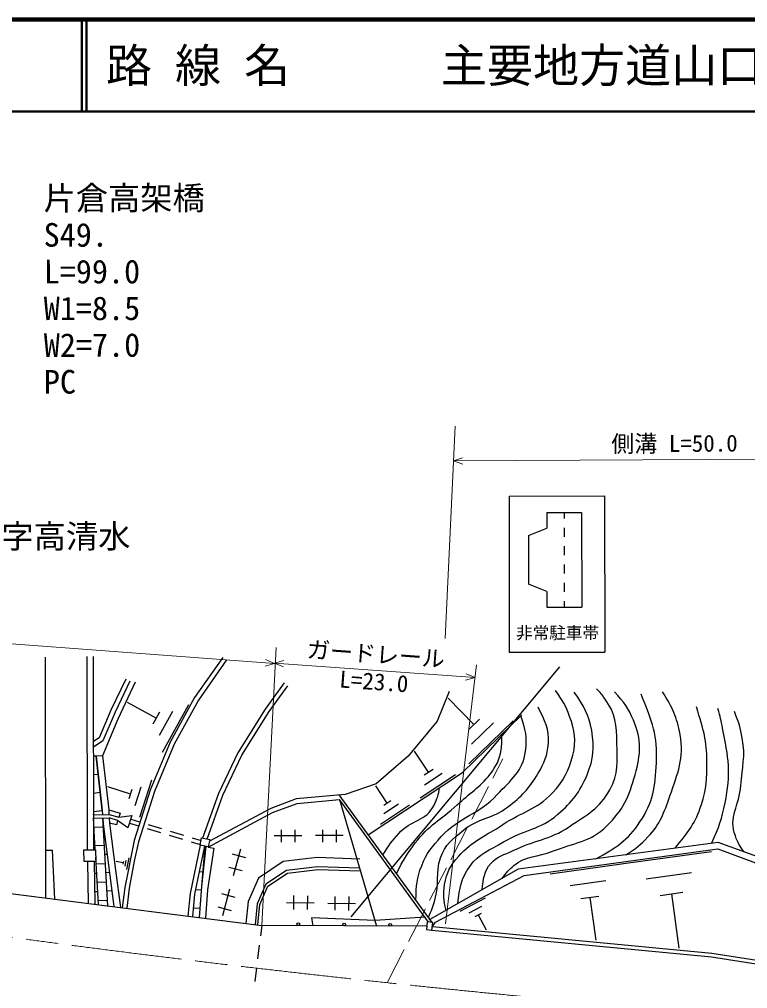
# Model space of a CAD drawing. Units: millimetres, scale not verified. Extents: x 40000 to 680000, y 20000 to 380000.
# Drawn here: x 170982 to 250028, y 274758 to 380000 of the extents above; entities that cross this region are included whole.
import ezdxf
from ezdxf.enums import TextEntityAlignment as Align

# ---------------------------------------------------------------- set-up
doc = ezdxf.new("R2010")
doc.units = ezdxf.units.MM
doc.header["$LTSCALE"] = 1000
doc.linetypes.add('CHAIN', pattern=[18.5, 12, -1.5, 3.5, -1.5])
for name, color, linetype, lineweight in [('M-BGD', 7, 'Continuous', 25), ('M-BMK', 2, 'CHAIN', 13), ('M-BMK-HTXT', 7, 'Continuous', 13), ('M-STR-HTXT', 7, 'Continuous', 13), ('M-STR-STR1', 1, 'Continuous', 25), ('M-STR-STRC', 7, 'Continuous', 25), ('M-TTL', 2, 'Continuous', 140), ('M-TTL-LINE', 7, 'Continuous', 50)]:
    doc.layers.add(name, color=color, linetype=linetype, lineweight=lineweight)
doc.layers.add('M-TTL-TXT', color=7, linetype='Continuous')
doc.styles.add('ＭＳ ゴシック', font='')
doc.styles.get('ＭＳ ゴシック').set_extended_font_data('MS Gothic')

msp = doc.modelspace()

# ---------------------------------------------------------------- linework, layer by layer
at = {"layer": 'M-BGD'}
for p, q in [((173780, 310753), (173810, 284604)), ((178296, 310813), (178333, 289824)), ((178994, 310814), (179031, 289834)), ((193458, 310443), (190423, 306087)), ((182980, 308158), (181376, 304794)), ((183540, 308019), (181657, 304024)), ((198086, 304833), (200137, 307652)), ((217630, 307020), (216328, 303785)), ((220318, 303420), (217536, 306298)), ((185841, 304119), (182729, 305831)), ((189343, 305571), (186489, 300384)), ((190423, 306087), (187782, 301318)), ((181376, 304794), (180051, 301676)), ((186198, 304767), (185484, 303470)), ((187592, 304845), (186165, 302251)), ((195119, 300122), (198086, 304833)), ((219083, 298238), (225538, 304477)), ((181657, 304024), (180019, 300030)), ((216328, 303785), (213178, 300007)), ((220917, 303999), (219718, 302840)), ((224571, 303819), (219774, 299183)), ((222444, 303619), (220046, 301301)), ((180051, 301676), (179011, 300974)), ((187782, 301318), (185650, 296148)), ((180019, 300030), (179013, 299993)), ((179319, 300005), (179013, 299970)), ((179979, 294127), (179319, 300005)), ((180019, 300030), (180675, 294185)), ((193066, 295750), (195119, 300122)), ((213178, 300007), (209720, 296999)), ((215403, 298249), (213880, 300550)), ((179542, 298023), (179016, 297964)), ((208849, 291465), (219083, 298238)), ((218337, 297984), (214501, 295445)), ((215883, 298566), (214924, 297931)), ((216870, 298116), (214952, 296847)), ((185319, 297410), (184018, 293321)), ((209720, 296999), (206334, 295838)), ((179764, 296042), (179020, 295958)), ((183033, 295886), (180579, 296667)), ((183195, 296397), (182870, 295375)), ((184176, 296648), (183525, 294604)), ((185650, 296148), (183920, 290712)), ((191355, 291004), (193066, 295750)), ((206334, 295838), (201024, 295366)), ((215772, 281948), (205708, 295782)), ((210917, 294885), (209666, 296776)), ((201024, 295366), (198264, 294319)), ((215399, 281984), (205724, 295283)), ((205724, 295283), (209762, 281553)), ((211311, 295146), (210523, 294625)), ((212122, 294777), (210546, 293734)), ((179983, 294060), (179023, 293952)), ((179032, 293622), (179024, 293698)), ((179024, 293622), (180729, 293650)), ((180675, 294185), (181933, 293813)), ((180675, 294185), (180705, 293650)), ((180729, 293650), (181774, 293384)), ((181933, 293813), (181774, 293384)), ((198264, 294319), (191610, 290768)), ((213327, 294668), (210176, 292582)), ((179025, 293284), (180735, 293313)), ((179030, 293245), (179025, 293245)), ((179222, 289837), (179028, 293285)), ((180062, 292648), (180026, 293301)), ((180564, 283747), (180062, 292648)), ((180724, 293313), (180758, 292713)), ((181640, 293009), (180735, 293313)), ((181534, 292527), (180758, 292713)), ((180758, 292713), (181406, 287604)), ((181640, 293009), (181534, 292527)), ((182766, 292208), (181640, 293009)), ((181774, 293384), (183192, 293548)), ((183192, 293548), (182766, 292208)), ((182927, 292714), (183902, 292422)), ((183063, 293142), (184018, 292856)), ((180082, 292306), (179086, 292250)), ((184858, 292136), (186290, 291707)), ((184973, 292570), (186406, 292141)), ((187361, 291856), (188794, 291427)), ((199393, 291991), (199395, 290650)), ((200888, 291994), (200891, 290652)), ((203879, 291999), (203882, 290658)), ((205375, 292002), (205377, 290660)), ((179142, 291254), (179028, 291248)), ((180238, 291316), (180138, 291310)), ((183920, 290712), (183442, 288596)), ((187245, 291421), (188678, 290992)), ((189633, 290706), (190609, 290414)), ((189749, 291141), (190704, 290855)), ((198646, 291396), (201637, 291401)), ((203133, 291404), (206124, 291409)), ((246844, 290626), (225111, 287713)), ((262944, 284754), (246844, 290626)), ((173804, 289795), (174540, 289796)), ((174540, 289796), (174781, 284481)), ((180194, 290315), (179198, 290259)), ((191077, 290222), (189999, 285007)), ((191101, 290217), (190755, 285836)), ((191222, 290191), (190755, 285836)), ((190918, 289453), (191040, 289444)), ((192072, 290025), (191417, 285483)), ((191472, 290129), (192072, 290025)), ((194230, 287040), (195010, 289927)), ((225764, 287039), (246780, 289946)), ((236301, 288295), (246118, 289653)), ((246780, 289946), (262632, 284056)), ((178384, 288555), (178459, 284014)), ((179082, 288565), (179159, 283925)), ((179558, 283875), (179268, 289025)), ((180498, 289334), (180250, 289320)), ((182237, 288421), (181493, 288569)), ((182267, 288576), (182206, 288266)), ((182546, 288681), (182423, 288062)), ((182856, 288942), (182609, 287703)), ((183442, 288596), (182912, 285651)), ((190961, 288450), (191035, 288444)), ((194093, 289401), (195537, 289010)), ((180306, 288324), (179311, 288268)), ((180759, 287351), (180362, 287329)), ((181406, 287604), (181960, 283570)), ((190511, 287485), (190883, 287456)), ((193703, 287957), (195147, 287567)), ((197960, 285900), (200067, 287311)), ((200067, 287311), (203367, 287695)), ((203367, 287695), (208004, 287530)), ((225111, 287713), (215545, 282260)), ((228602, 287230), (236349, 288301)), ((239027, 286671), (243935, 287350)), ((179367, 287273), (179104, 287258)), ((180418, 286333), (179423, 286277)), ((190804, 286462), (190822, 286461)), ((216149, 281980), (225764, 287039)), ((230753, 285948), (234626, 286484)), ((179479, 285282), (179137, 285263)), ((181020, 285369), (180474, 285338)), ((182912, 285651), (182641, 283483)), ((190105, 285517), (190725, 285468)), ((190755, 285836), (190489, 282487)), ((190755, 285836), (190489, 282487)), ((191417, 285483), (191176, 282399)), ((193059, 282709), (193839, 285597)), ((197097, 283897), (197960, 285900)), ((240526, 284877), (242980, 285217)), ((180530, 284343), (179535, 284287)), ((189999, 285007), (189773, 282578)), ((192922, 285070), (194366, 284680)), ((200753, 284855), (200726, 283360)), ((202248, 284828), (202221, 283333)), ((205239, 284774), (205212, 283279)), ((206734, 284747), (206707, 283252)), ((218827, 283164), (221592, 284619)), ((231935, 284533), (233872, 284801)), ((232904, 284667), (233547, 280019)), ((241753, 285047), (242568, 279157)), ((189862, 283536), (190568, 283481)), ((192532, 283626), (193976, 283236)), ((196859, 281678), (197097, 283897)), ((199992, 284121), (202982, 284067)), ((204477, 284040), (207468, 283986)), ((219809, 282975), (221192, 283702)), ((209590, 282137), (202673, 282446)), ((202673, 282446), (202836, 281592)), ((215015, 282511), (209590, 282137)), ((220446, 282603), (221137, 282967)), ((220792, 282785), (221664, 281126)), ((215204, 281522), (197284, 281624)), ((215769, 281121), (215807, 281518)), ((215807, 281518), (216149, 281980)), ((215807, 281518), (246157, 278619)), ((246157, 278619), (265087, 275652))]:
    msp.add_line(p, q, dxfattribs=at)
for points in [[(193049, 310728), (190000, 306351), (187332, 301535), (185181, 296319), (183436, 290836), (182419, 285730), (182147, 283546)], [(182530, 308372), (180921, 304999), (179650, 302006), (179010, 301574)], [(199734, 307946), (197673, 305113), (194680, 300362), (192605, 295941), (190864, 291111)], [(179319, 300005), (179979, 294127), (180007, 293638)], [(191472, 290129), (198471, 293864), (201136, 294876), (205724, 295283)], [(180026, 293301), (180062, 292648), (181244, 283661)], [(190589, 290323), (189505, 285081), (189278, 282640)], [(207951, 288829), (203315, 288994), (199606, 288562), (196920, 286764), (195830, 284229), (195571, 281822)], [(207915, 287832), (203355, 287995), (199961, 287599), (197720, 286099), (196805, 283973), (196562, 281716)], [(215769, 281121), (246107, 278224), (265025, 275258)]]:
    msp.add_lwpolyline(points, dxfattribs=at)
for points in [[(190764, 291132), (191648, 290941), (191473, 290136), (190590, 290328)], [(177987, 289820), (179257, 289837), (179274, 288568), (178005, 288550)], [(215769, 281121), (215848, 281940), (215250, 281998), (215171, 281179)]]:
    msp.add_lwpolyline(points, close=True, dxfattribs=at)
for centre in [(201260, 281751), (206245, 281722), (211230, 281694)]:
    msp.add_circle(centre, 150, dxfattribs=at)
for points, knots in [([(221222, 285496), (221349, 286700), (221402, 287479), (222178, 288373), (222884, 289188), (223608, 289264), (224572, 289747), (226875, 290902), (228509, 290882), (230643, 292325), (232584, 293637), (233950, 294306), (235086, 296355), (236053, 298100), (235837, 299411), (235847, 301406), (235856, 303343), (235687, 304623), (234555, 306196), (234222, 306658), (234078, 306889), (233611, 307306)], [0, 0, 0, 0, 1, 1, 1, 2, 2, 2, 3, 3, 3, 4, 4, 4, 5, 5, 5, 6, 6, 6, 7, 7, 7, 7]), ([(217294, 283257), (217040, 284409), (216960, 284973), (217133, 286054), (217346, 287382), (217773, 288133), (218668, 289137), (220198, 290855), (221547, 291283), (223454, 292569), (225522, 293964), (227137, 294178), (228839, 296002), (230084, 297336), (230594, 298348), (231057, 300113), (231474, 301703), (231250, 302755), (230707, 304306), (230292, 305492), (229983, 306005), (229162, 307127)], [0, 0, 0, 0, 1, 1, 1, 2, 2, 2, 3, 3, 3, 4, 4, 4, 5, 5, 5, 6, 6, 6, 7, 7, 7, 7]), ([(218575, 283987), (218780, 285710), (218921, 286668), (219868, 288027), (220881, 289481), (222035, 289757), (223543, 290686), (225745, 292043), (227500, 291984), (229443, 293692), (231004, 295065), (231806, 296056), (232601, 297977), (233321, 299716), (233425, 300915), (233106, 302770), (232802, 304539), (232284, 305351), (231216, 306960)], [0, 0, 0, 0, 1, 1, 1, 2, 2, 2, 3, 3, 3, 4, 4, 4, 5, 5, 5, 6, 6, 6, 6]), ([(223389, 286731), (223838, 287396), (224105, 287638), (224660, 288121), (225977, 289266), (227235, 289011), (228851, 289669), (231205, 290628), (232940, 290633), (234751, 292418), (236519, 294162), (237150, 295595), (237821, 297986), (238445, 300207), (238547, 301769), (237640, 303890), (237071, 305220), (236644, 305850), (235580, 306968)], [0, 0, 0, 0, 1, 1, 1, 2, 2, 2, 3, 3, 3, 4, 4, 4, 5, 5, 5, 6, 6, 6, 6]), ([(233556, 288845), (235797, 290110), (236988, 290825), (238344, 292852), (239792, 295016), (239987, 296674), (240130, 299274), (240292, 302246), (239653, 303698), (238490, 306716)], [0, 0, 0, 0, 1, 1, 1, 2, 2, 2, 3, 3, 3, 3]), ([(236807, 289281), (237945, 289992), (238372, 290353), (239203, 291228), (240562, 292659), (240942, 293818), (241591, 295682), (242460, 298178), (243159, 299758), (242691, 302359), (242347, 304277), (241903, 305209), (240800, 306977)], [0, 0, 0, 0, 1, 1, 1, 2, 2, 2, 3, 3, 3, 4, 4, 4, 4]), ([(215381, 282485), (215758, 283323), (215845, 283622), (216077, 284374), (216611, 286102), (216113, 287252), (216700, 288963), (217193, 290400), (218011, 290987), (219176, 291962), (220793, 293315), (222294, 293167), (223964, 294453), (225502, 295636), (226321, 296460), (227295, 298138), (227969, 299300), (228309, 300053), (228402, 301392), (228512, 302986), (228032, 303817), (227282, 305327)], [0, 0, 0, 0, 1, 1, 1, 2, 2, 2, 3, 3, 3, 4, 4, 4, 5, 5, 5, 6, 6, 6, 7, 7, 7, 7]), ([(242153, 289997), (243647, 291875), (244365, 292681), (245016, 294747), (245562, 296483), (245599, 297549), (245606, 299369), (245616, 301749), (245242, 302757), (244483, 305358)], [0, 0, 0, 0, 1, 1, 1, 2, 2, 2, 3, 3, 3, 3]), ([(214015, 284363), (214072, 285999), (214100, 286726), (214648, 288103), (215199, 289490), (215769, 290177), (216781, 291273), (218790, 293450), (220849, 293636), (222849, 295820), (224333, 297440), (225647, 298352), (225922, 300532), (226110, 302031), (225941, 302902), (225425, 304367)], [0, 0, 0, 0, 1, 1, 1, 2, 2, 2, 3, 3, 3, 4, 4, 4, 5, 5, 5, 5]), ([(246117, 290529), (246972, 292376), (247200, 293154), (247583, 294923), (248255, 298028), (247950, 299940), (247311, 303052), (247139, 303894), (247094, 304228), (246794, 305190)], [0, 0, 0, 0, 1, 1, 1, 2, 2, 2, 3, 3, 3, 3]), ([(249661, 289599), (249142, 290226), (248986, 290611), (248702, 291330), (247911, 293332), (249148, 294661), (249291, 296808), (249424, 298811), (249826, 299972), (249453, 301943), (249232, 303107), (249102, 303606), (248592, 304851)], [0, 0, 0, 0, 1, 1, 1, 2, 2, 2, 3, 3, 3, 4, 4, 4, 4]), ([(211920, 287243), (212695, 288816), (213040, 289361), (213959, 290584), (215394, 292495), (216728, 293081), (218487, 294699), (219897, 295997), (220892, 296536), (222075, 298043), (222777, 298938), (223091, 299575), (223268, 300698), (223369, 301335), (223392, 301630), (223335, 302348)], [0, 0, 0, 0, 1, 1, 1, 2, 2, 2, 3, 3, 3, 4, 4, 4, 5, 5, 5, 5]), ([(210439, 289278), (211127, 290389), (211416, 290755), (212160, 291607), (213426, 293059), (215187, 292951), (216005, 294695), (216335, 295398), (216496, 295777), (216596, 296592)], [0, 0, 0, 0, 1, 1, 1, 2, 2, 2, 3, 3, 3, 3])]:
    msp.add_open_spline(points, degree=3, knots=knots, dxfattribs=at)
at = {"layer": 'M-BMK'}
msp.add_arc((362903, 1703155), 1435825, 258.11847, 266.2113, dxfattribs=at)
at = {"layer": 'M-BMK-HTXT'}
for p, q in [((223473, 299721), (222375, 297598)), ((221917, 296713), (220086, 293170)), ((219628, 292285), (217797, 288742)), ((217339, 287857), (215507, 284314)), ((215049, 283429), (213218, 279886)), ((212760, 279000), (210929, 275458))]:
    msp.add_line(p, q, dxfattribs=at)
at = {"layer": 'M-STR-HTXT'}
for p, q in [((217183, 312768), (218281, 335847)), ((218101, 332053), (219096, 332407)), ((266100, 332319), (218101, 332053)), ((218101, 332053), (219099, 331709)), ((86792, 318406), (198664, 310054)), ((197284, 281624), (198855, 311785)), ((198664, 310054), (197696, 310477)), ((198664, 310054), (197644, 309781)), ((198670, 310107), (199689, 310383)), ((198670, 310107), (220440, 308532)), ((198670, 310107), (199639, 309687)), ((217238, 281808), (220607, 309925)), ((220440, 308532), (219420, 308256)), ((220440, 308532), (219471, 308952))]:
    msp.add_line(p, q, dxfattribs=at)
at = {"layer": 'M-STR-STR1'}
for p, q in [((163024, 285974), (187324, 282889)), ((187324, 282889), (197284, 281624)), ((197284, 281624), (197144, 280481)), ((197023, 279491), (196841, 278007)), ((196720, 277017), (196538, 275533))]:
    msp.add_line(p, q, dxfattribs=at)
at = {"layer": 'M-STR-STRC'}
for p, q in [((224129, 328236), (234498, 328255)), ((224129, 328236), (224160, 311288)), ((234498, 328255), (234528, 311306)), ((228220, 326449), (232009, 326456)), ((228220, 326449), (228223, 324754)), ((230114, 326452), (230116, 325804)), ((232009, 326456), (232027, 316187)), ((226231, 323953), (228223, 324754)), ((230117, 324807), (230119, 323810)), ((226231, 323953), (226240, 318669)), ((230121, 322813), (230123, 321816)), ((230125, 320820), (230126, 319823)), ((228236, 317875), (226240, 318669)), ((228236, 317875), (228239, 316180)), ((230128, 318826), (230130, 317829)), ((230132, 316832), (230133, 316184)), ((228239, 316180), (232027, 316187)), ((224160, 311288), (234528, 311306)), ((207006, 282557), (229646, 309711))]:
    msp.add_line(p, q, dxfattribs=at)
at = {"layer": 'M-TTL'}
msp.add_line((680000, 380000), (40000, 380000), dxfattribs=at)
at = {"layer": 'M-TTL-LINE'}
for p, q in [((177750, 380000), (177750, 370000)), ((178250, 380000), (178250, 370000)), ((40000, 370000), (680000, 370000))]:
    msp.add_line(p, q, dxfattribs=at)

# ---------------------------------------------------------------- texts
at = {"layer": 'M-BMK-HTXT', "style": 'ＭＳ ゴシック'}
msp.add_text('字高清水', height=2566, rotation=0.103, dxfattribs=at).set_placement((176034, 321815), align=Align.BOTTOM_CENTER)
at = {"layer": 'M-STR-HTXT', "style": 'ＭＳ ゴシック'}
for s, p in [('片倉高架橋', (173608, 358534)), ('S49.', (173614, 354546)), ('L=99.0', (173620, 350558)), ('W1=8.5', (173625, 346570)), ('W2=7.0', (173631, 342583)), ('PC', (173637, 338595))]:
    msp.add_text(s, height=2566, rotation=0.086, dxfattribs=at).set_placement(p, align=Align.BOTTOM_LEFT)
for s, rotation, p in [('側溝 L=50.0', 0.318, (242099, 332485)), ('ガードレール', 355.861, (209576, 309618))]:
    msp.add_text(s, height=1833, rotation=rotation, dxfattribs=at).set_placement(p, align=Align.BOTTOM_CENTER)
msp.add_text('L=23.0', height=1833, rotation=355.861, dxfattribs=at).set_placement((209533, 309021), align=Align.TOP_CENTER)
at = {"layer": 'M-STR-STRC', "style": 'ＭＳ ゴシック'}
msp.add_text('非常駐車帯', height=1320, rotation=0.103, dxfattribs=at).set_placement((224896, 312328), align=Align.BOTTOM_LEFT)
at = {"layer": 'M-TTL-TXT', "style": 'ＭＳ ゴシック'}
for s, p in [('路 線 名', (180380, 375000)), ('主要地方道山口宇部線', (216734, 375000))]:
    msp.add_text(s, height=3666, dxfattribs=at).set_placement(p, align=Align.MIDDLE_LEFT)

doc.saveas('drawing.dxf')
